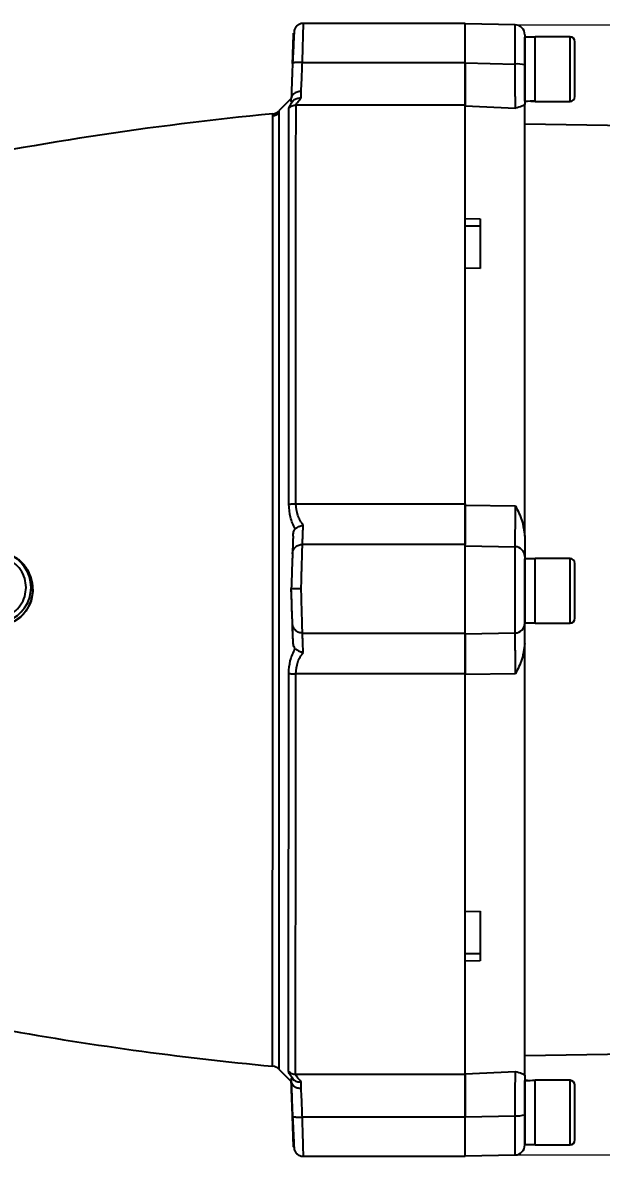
# Model space of a CAD drawing. Header units: millimetres. Extents: x 2344 to 4024, y 1094 to 2282.
# Drawn here: x 3626.2 to 3742.6, y 1912.3 to 2140.4 of the extents above; entities that cross this region are included whole.
import ezdxf

# ---------------------------------------------------------------- set-up
doc = ezdxf.new("R2010")
doc.units = ezdxf.units.MM
doc.layers.add('AM_5', color=3, linetype='Continuous', lineweight=25)
doc.styles.add('SLDTEXTSTYLE1', font='txt.shx', dxfattribs={"width": 0.7, "bigfont": 'gbcbig.shx'})
doc.dimstyles.new('SLDDIMSTYLE12$0', dxfattribs={"dimtxt": 12, "dimasz": 10, "dimexe": 0, "dimexo": 0.0625, "dimgap": 0.875, "dimtad": 1, "dimdec": 1, "dimlfac": 1.8, "dimrnd": 1e-09, "dimzin": 12, "dimdsep": 46, "dimtxsty": 'SLDTEXTSTYLE1', "dimcen": 0.09, "dimdle": 8.16, "dimclrd": 3, "dimclre": 3, "dimadec": 0, "dimazin": 3, "dimtfac": 1, "dimtdec": 1, "dimtofl": 0, "dimtmove": 0, "dimatfit": 3, "dimfxl": 0, "dimfrac": 2, "dimtolj": 1, "dimlwd": 5, "dimlwe": 5, "dimarcsym": 0})

# ---------------------------------------------------------------- blocks, each defined once
blk = doc.blocks.new('*D62')
at = {"layer": 'AM_5', "color": 3, "lineweight": 5, "transparency": 16777216}
blk.add_line((3725.33, 2140.01), (3920.75, 2140.01), dxfattribs=at)
at = {"layer": 'AM_5', "color": 3, "linetype": 'Continuous', "lineweight": 5, "transparency": 16777216}
for p, q in [((3920.75, 2130.01), (3920.75, 1922.58)), ((3725.33, 1912.58), (3920.75, 1912.58))]:
    blk.add_line(p, q, dxfattribs=at)
at = {"layer": 'AM_5', "color": 3, "transparency": 16777216}
for points in [[(3919.08, 2130.01), (3922.41, 2130.01), (3920.75, 2140.01)], [(3919.08, 1922.58), (3922.41, 1922.58), (3920.75, 1912.58)]]:
    blk.add_solid(points, dxfattribs=at)
at = {"layer": 'Defpoints', "color": 0, "transparency": 16777216}
for p in [(3725.26, 2140.01), (3725.26, 1912.58), (3920.75, 1912.58)]:
    blk.add_point(p, dxfattribs=at)
at = {"layer": 'AM_5', "color": 0, "transparency": 16777216, "insert": (3913.87, 2026.29), "char_height": 12, "attachment_point": 5, "rotation": 90, "style": 'SLDTEXTSTYLE1'}
blk.add_mtext('\\A1;230', dxfattribs=at)

msp = doc.modelspace()

# ---------------------------------------------------------------- linework, layer by layer
at = {"color": 7, "linetype": 'Continuous', "lineweight": 25}
for p, q in [((3715.229, 2140.291), (3682.687, 2140.291)), ((3725.264, 2140.006), (3715.229, 2140.181)), ((3725.264, 2132.112), (3725.264, 2140.006)), ((3729.329, 2137.526), (3727.229, 2137.526)), ((3727.229, 2124.646), (3727.229, 2137.526)), ((3736.329, 2137.586), (3729.329, 2137.586)), ((3729.329, 2124.586), (3729.329, 2137.586)), ((3729.329, 2124.761), (3729.329, 2137.503)), ((3736.329, 2124.586), (3736.329, 2137.586)), ((3680.543, 2132.286), (3680.476, 2132.244)), ((3682.474, 2132.427), (3715.229, 2132.426)), ((3715.229, 2132.362), (3725.264, 2132.112)), ((3682.229, 2125.266), (3682.229, 2126.576)), ((3680.229, 2125.165), (3677.725, 2122.66)), ((3680.229, 2124.572), (3680.229, 2125.189)), ((3729.329, 2124.586), (3736.329, 2124.586)), ((3715.229, 2123.835), (3681.183, 2123.835)), ((3715.229, 2123.711), (3725.333, 2123.194)), ((3856.755, 2117.77), (3727.229, 2120.031)), ((3715.229, 2101.04), (3718.229, 2100.929)), ((3718.229, 2099.505), (3715.229, 2099.505)), ((3718.229, 2090.934), (3715.229, 2091.045)), ((3681.148, 2043.623), (3715.228, 2043.623)), ((3715.228, 2043.319), (3725.333, 2043.2)), ((3715.228, 2035.448), (3682.472, 2035.448)), ((3715.228, 2035.117), (3725.263, 2034.968)), ((3725.263, 2017.614), (3725.263, 2034.968)), ((3729.328, 2032.526), (3727.228, 2032.526)), ((3727.228, 2019.646), (3727.228, 2032.526)), ((3736.328, 2032.586), (3729.328, 2032.586)), ((3729.328, 2019.586), (3729.328, 2032.586)), ((3729.328, 2019.646), (3729.328, 2032.526)), ((3736.328, 2019.586), (3736.328, 2032.586)), ((3627.851, 2026.738), (3627.851, 2026.772)), ((3628.228, 2026.402), (3628.228, 2026.473)), ((3680.228, 2026.531), (3680.228, 2026.503)), ((3727.228, 2019.646), (3729.328, 2019.646)), ((3729.328, 2019.586), (3736.328, 2019.586)), ((3682.472, 2017.588), (3715.228, 2017.587)), ((3715.228, 2017.465), (3725.263, 2017.614)), ((3715.228, 2009.376), (3681.134, 2009.376)), ((3725.333, 2009.382), (3715.228, 2009.263)), ((3715.228, 1961.537), (3718.228, 1961.648)), ((3715.345, 1953.077), (3718.228, 1953.077)), ((3718.228, 1951.653), (3715.228, 1951.542)), ((3727.228, 1932.55), (3856.754, 1934.811)), ((3676.48, 1930.434), (3676.48, 1930.435)), ((3677.702, 1929.862), (3680.233, 1927.328)), ((3677.706, 1929.858), (3680.228, 1927.334)), ((3677.706, 1929.858), (3677.707, 1929.857)), ((3680.228, 1927.961), (3680.228, 1927.358)), ((3681.099, 1928.82), (3715.228, 1928.82)), ((3715.228, 1928.871), (3725.332, 1929.388)), ((3680.228, 1927.338), (3680.228, 1927.358)), ((3680.228, 1927.314), (3680.228, 1927.335)), ((3680.228, 1927.334), (3680.228, 1927.333)), ((3680.228, 1927.333), (3680.228, 1927.334)), ((3680.228, 1927.308), (3680.228, 1927.314)), ((3727.228, 1927.411), (3727.228, 1927.526)), ((3727.228, 1914.646), (3727.228, 1927.411)), ((3736.328, 1927.586), (3729.328, 1927.586)), ((3729.328, 1921.086), (3729.328, 1927.586)), ((3729.328, 1914.646), (3729.328, 1927.523)), ((3736.328, 1921.086), (3736.328, 1927.586)), ((3729.328, 1914.586), (3729.328, 1921.086)), ((3736.328, 1914.586), (3736.328, 1921.086)), ((3680.472, 1920.368), (3680.539, 1920.328)), ((3715.228, 1920.194), (3682.47, 1920.194)), ((3715.228, 1920.22), (3725.263, 1920.47)), ((3725.263, 1912.576), (3725.263, 1920.47)), ((3727.228, 1914.646), (3729.328, 1914.646)), ((3729.328, 1914.586), (3736.328, 1914.586)), ((3682.684, 1912.291), (3715.228, 1912.291)), ((3715.228, 1912.401), (3725.263, 1912.576))]:
    msp.add_line(p, q, dxfattribs=at)
at = {"color": 7, "linetype": 'Continuous', "lineweight": 25, "flags": 128}
msp.add_lwpolyline([(3682.228, 1925.99), (3682.228, 1926.169), (3682.228, 1926.344), (3682.228, 1926.514), (3682.228, 1926.678), (3682.228, 1926.838), (3682.228, 1926.993), (3682.228, 1927.143), (3682.228, 1927.287)], dxfattribs=at)
at = {"color": 7, "linetype": 'Continuous', "lineweight": 25}
for centre, radius, start, end in [((3725.229, 2138.007), 2, 359.99969, 88.99969), ((3736.329, 2136.586), 1, 359.99969, 89.99969), ((3725.745, 2126.783), 5.35, 73.89589, 95.15802), ((3736.329, 2125.586), 1, 269.99969, 359.99969), ((3739.339, 1468.197), 656.897, 95.489386, 101.924805), ((3676.309, 2124.072), 2, 275.4893, 315.06662), ((3620.651, 2026.772), 7.2, 359.99987, 69.41339), ((3725.233, 2032.972), 1.995, 0.12453, 89.12989), ((3736.328, 2031.586), 1, 359.99969, 89.99969), ((3620.651, 2026.772), 7.2, 290.58661, 359.99981), ((3725.233, 2019.61), 1.995, 270.86948, 359.87485), ((3736.328, 2020.586), 1, 269.99969, 359.99969), ((3738.051, 2584.44), 656.897, 259.692209, 264.621686), ((3676.292, 1928.443), 2, 45.01628, 84.62182), ((3676.292, 1928.443), 2, 44.96902, 84.62197), ((3736.328, 1926.586), 1, 359.99969, 89.99969), ((3725.744, 1925.799), 5.35, 264.84135, 286.10349), ((3725.228, 1914.575), 2, 270.99969, 359.99969), ((3736.328, 1915.586), 1, 269.99969, 359.99969)]:
    msp.add_arc(centre, radius, start, end, dxfattribs=at)
for centre, major_axis, ratio, start_param, end_param in [((3727.229, 2131.086), (11.154, 0), 0.5773503, 4.712389, 4.9017857), ((3729.329, 2131.086), (11.154, 0), 0.5773503, 4.6181163, 4.712389), ((3680.351, 2022.788), (-3.458, 99.039), 0.0000745, 4.6429335, 4.7499054), ((3676.891, 2022.909), (-3.337, 95.576), 0.0000745, 3.1448209, 3.1516235), ((3727.228, 1921.086), (11.154, 0), 0.5773503, 1.4765235, 1.5707963), ((3729.328, 1921.086), (11.154, 0), 0.5773503, 1.5707963, 1.760193)]:
    msp.add_ellipse(centre, major_axis=major_axis, ratio=ratio, start_param=start_param, end_param=end_param, dxfattribs=at)
for points, knots in [([(3682.766, 2140.289), (3682.579, 2140.281), (3682.188, 2140.265), (3681.632, 2140.022), (3681.146, 2139.627), (3680.949, 2139.261), (3680.851, 2139.08)], [0, 0, 0, 0, 0.23334994, 0.48489099, 0.74450802, 1, 1, 1, 1]), ([(3682.474, 2132.427), (3682.49, 2133.026), (3682.521, 2134.166), (3682.572, 2136.058), (3682.613, 2137.534), (3682.642, 2138.595), (3682.658, 2139.202), (3682.679, 2139.943), (3682.693, 2140.456), (3682.688, 2140.268), (3682.687, 2140.256)], [0, 0, 0, 0, 0.1406686, 0.2673929, 0.4783479, 0.5663563, 0.6529404, 0.7381007, 0.9838874, 1, 1, 1, 1]), ([(3715.229, 2132.426), (3715.229, 2133.489), (3715.229, 2135.615), (3715.229, 2138.183), (3715.229, 2139.952), (3715.229, 2140.176), (3715.229, 2140.287)], [0, 0, 0, 0, 0.2503661, 0.5007322, 0.7510982, 1, 1, 1, 1]), ([(3680.853, 2139.086), (3680.837, 2138.96), (3680.805, 2138.71), (3680.721, 2137.139), (3680.62, 2134.941), (3680.546, 2133.168), (3680.509, 2132.288)], [0, 0, 0, 0, 0.254696, 0.5062842, 0.7546307, 1, 1, 1, 1]), ([(3680.577, 2135.129), (3680.587, 2135.398), (3680.623, 2136.442), (3680.658, 2137.439), (3680.685, 2138.212), (3680.687, 2138.284), (3680.688, 2138.326)], [0, 0, 0, 0, 0.1366129, 0.5304212, 0.7239462, 1, 1, 1, 1]), ([(3737.329, 2131.086), (3737.329, 2131.777), (3737.329, 2132.842), (3737.329, 2134.122), (3737.329, 2135.003), (3737.329, 2135.713), (3737.329, 2136.399), (3737.329, 2136.512), (3737.329, 2136.586)], [0, 0, 0, 0, 0.2394568, 0.3683607, 0.5, 0.6316393, 0.7605432, 1, 1, 1, 1]), ([(3680.475, 2132.214), (3680.501, 2132.955), (3680.538, 2134.009), (3680.568, 2134.873), (3680.577, 2135.129)], [0, 0, 0, 0, 0.7030079, 1, 1, 1, 1]), ([(3680.475, 2132.244), (3680.457, 2131.722), (3680.422, 2130.707), (3680.372, 2129.284), (3680.304, 2127.338), (3680.26, 2126.092), (3680.229, 2125.206)], [0, 0, 0, 0, 0.1983107, 0.386023, 0.5632417, 1, 1, 1, 1]), ([(3682.474, 2132.427), (3682.223, 2132.432), (3681.838, 2132.44), (3681.373, 2132.425), (3681.053, 2132.403), (3680.798, 2132.372), (3680.594, 2132.334), (3680.56, 2132.302), (3680.543, 2132.286)], [0, 0, 0, 0, 0.2702959, 0.4157421, 0.5642569, 0.7127719, 0.8582187, 1, 1, 1, 1]), ([(3682.229, 2126.576), (3682.261, 2127.325), (3682.311, 2128.522), (3682.397, 2130.576), (3682.448, 2131.789), (3682.474, 2132.427)], [0, 0, 0, 0, 0.442556, 0.7070771, 1, 1, 1, 1]), ([(3715.229, 2123.711), (3715.229, 2123.992), (3715.229, 2124.553), (3715.229, 2126.572), (3715.229, 2129.221), (3715.229, 2131.314), (3715.229, 2132.362)], [0, 0, 0, 0, 0.25004665, 0.49944856, 0.74939592, 1, 1, 1, 1]), ([(3725.333, 2123.194), (3725.333, 2123.469), (3725.332, 2123.839), (3725.327, 2124.794), (3725.322, 2125.473), (3725.317, 2126.288), (3725.307, 2127.306), (3725.294, 2128.618), (3725.281, 2130.247), (3725.27, 2131.47), (3725.264, 2132.112)], [0, 0, 0, 0, 0.2442896, 0.3290361, 0.4144898, 0.500125, 0.5979924, 0.7157703, 0.8510724, 1, 1, 1, 1]), ([(3727.229, 2131.923), (3727.229, 2131.163), (3727.229, 2129.649), (3727.229, 2127.52), (3727.229, 2125.563), (3727.229, 2124.499), (3727.229, 2123.965)], [0, 0, 0, 0, 0.2507669, 0.5000113, 0.749245, 1, 1, 1, 1]), ([(3737.329, 2125.586), (3737.329, 2125.659), (3737.329, 2125.772), (3737.329, 2126.458), (3737.329, 2127.168), (3737.329, 2128.049), (3737.329, 2129.329), (3737.329, 2130.394), (3737.329, 2131.086)], [0, 0, 0, 0, 0.2394568, 0.3683607, 0.5, 0.6316393, 0.7605432, 1, 1, 1, 1]), ([(3682.229, 2126.576), (3682.084, 2126.571), (3681.796, 2126.562), (3681.37, 2126.46), (3680.985, 2126.296), (3680.671, 2126.077), (3680.438, 2125.825), (3680.272, 2125.534), (3680.244, 2125.318), (3680.229, 2125.206)], [0, 0, 0, 0, 0.14037969, 0.27934696, 0.43421745, 0.57550646, 0.70514845, 0.84665009, 1, 1, 1, 1]), ([(3679.768, 2123.258), (3679.808, 2123.42), (3679.893, 2123.761), (3680.416, 2124.46), (3680.689, 2124.826)], [0, 0, 0, 0, 0.4772622, 1, 1, 1, 1]), ([(3680.689, 2124.826), (3680.634, 2124.778), (3680.502, 2124.662), (3680.336, 2124.55), (3680.243, 2124.52), (3680.233, 2124.557), (3680.229, 2124.572)], [0, 0, 0, 0, 0.1458908, 0.3468199, 0.7287309, 1, 1, 1, 1]), ([(3680.689, 2124.826), (3680.786, 2124.903), (3680.986, 2125.06), (3681.349, 2125.203), (3681.768, 2125.289), (3682.062, 2125.274), (3682.229, 2125.266)], [0, 0, 0, 0, 0.23953147, 0.4944886, 0.71426187, 1, 1, 1, 1]), ([(3681.183, 2123.835), (3681.236, 2123.992), (3681.343, 2124.308), (3681.932, 2124.945), (3682.229, 2125.266)], [0, 0, 0, 0, 0.4963659, 1, 1, 1, 1]), ([(3676.48, 1930.435), (3676.48, 1930.524), (3676.48, 1930.705), (3676.48, 1932.051), (3676.48, 1934.217), (3676.481, 1937.298), (3676.481, 1941.282), (3676.481, 1944.99), (3676.482, 1947.834), (3676.482, 1949.466), (3676.482, 1951.169), (3676.482, 1952.943), (3676.482, 1954.788), (3676.482, 1956.701), (3676.483, 1959.588), (3676.483, 1963.762), (3676.484, 1969.626), (3676.485, 1976.491), (3676.486, 1983.436), (3676.487, 1990.209), (3676.487, 1996.579), (3676.488, 2003.428), (3676.488, 2010.74), (3676.489, 2018.487), (3676.49, 2026.502), (3676.491, 2034.506), (3676.491, 2042.222), (3676.492, 2049.506), (3676.493, 2056.333), (3676.493, 2062.685), (3676.494, 2068.77), (3676.495, 2074.541), (3676.495, 2079.954), (3676.496, 2083.813), (3676.496, 2086.368), (3676.496, 2087.814), (3676.497, 2089.2), (3676.497, 2090.528), (3676.497, 2091.799), (3676.497, 2093.015), (3676.497, 2096.132), (3676.498, 2100.856), (3676.498, 2106.58), (3676.499, 2111.425), (3676.499, 2115.37), (3676.5, 2118.416), (3676.5, 2120.547), (3676.5, 2121.856), (3676.5, 2122.007), (3676.5, 2122.081)], [0, 0, 0, 0, 0.0296529, 0.0597596, 0.0903203, 0.121335, 0.1528036, 0.1847262, 0.1939339, 0.2031788, 0.2124607, 0.2217798, 0.231136, 0.2405293, 0.2499597, 0.2723294, 0.297237, 0.3246821, 0.3546643, 0.3760668, 0.3985975, 0.4222564, 0.4470433, 0.4729582, 0.5000012, 0.5269362, 0.5527631, 0.5774817, 0.6010919, 0.6235936, 0.6449867, 0.6676297, 0.6888821, 0.7087436, 0.7151195, 0.7213375, 0.7273978, 0.7333003, 0.739045, 0.7446319, 0.750061, 0.7827354, 0.8150007, 0.8468569, 0.878304, 0.9093419, 0.9399706, 0.97019, 1, 1, 1, 1]), ([(3677.731, 2122.215), (3677.552, 2122.064), (3677.193, 2121.762), (3676.731, 2121.676), (3676.5, 2121.633)], [0, 0, 0, 0, 0.49992892, 1, 1, 1, 1]), ([(3677.725, 2122.204), (3677.725, 2121.816), (3677.725, 2121.036), (3677.724, 2118.708), (3677.724, 2115.551), (3677.724, 2111.517), (3677.723, 2106.667), (3677.723, 2101.042), (3677.722, 2094.698), (3677.721, 2087.695), (3677.721, 2080.1), (3677.72, 2071.988), (3677.719, 2063.435), (3677.718, 2054.524), (3677.717, 2045.342), (3677.716, 2035.976), (3677.715, 2026.516), (3677.714, 2017.054), (3677.714, 2007.68), (3677.713, 1998.486), (3677.712, 1989.558), (3677.711, 1980.984), (3677.71, 1972.845), (3677.709, 1965.221), (3677.709, 1958.184), (3677.708, 1951.802), (3677.708, 1946.136), (3677.707, 1941.242), (3677.707, 1937.167), (3677.706, 1933.945), (3677.706, 1931.629), (3677.706, 1930.157), (3677.706, 1929.958), (3677.706, 1929.858)], [0, 0, 0, 0, 0.03199971, 0.06426639, 0.09653306, 0.12879974, 0.16106642, 0.19333309, 0.22559977, 0.25786645, 0.29013312, 0.3223998, 0.35466647, 0.38693315, 0.41919983, 0.4514665, 0.48373318, 0.51599986, 0.54826653, 0.58053321, 0.61279988, 0.64506656, 0.67733324, 0.70959991, 0.74186659, 0.77413327, 0.80639994, 0.83866662, 0.87093329, 0.90319997, 0.93546665, 0.96773332, 1, 1, 1, 1]), ([(3677.725, 2122.65), (3677.725, 2122.654), (3677.725, 2122.659), (3677.725, 2122.208), (3677.725, 2122.204)], [0, 0, 0, 0, 0.9916131, 1, 1, 1, 1]), ([(3679.733, 2043.521), (3679.735, 2046.257), (3679.737, 2051.632), (3679.74, 2059.346), (3679.743, 2066.578), (3679.746, 2073.298), (3679.749, 2079.501), (3679.752, 2086.059), (3679.755, 2092.717), (3679.758, 2099.186), (3679.761, 2104.626), (3679.763, 2109.125), (3679.765, 2112.785), (3679.766, 2115.709), (3679.767, 2118.002), (3679.768, 2119.92), (3679.769, 2121.421), (3679.769, 2122.533), (3679.768, 2123.04), (3679.768, 2123.258)], [0, 0, 0, 0, 0.069544, 0.1366662, 0.2013664, 0.2636441, 0.3234991, 0.380931, 0.462516, 0.5386511, 0.6093347, 0.6745656, 0.7343428, 0.7886652, 0.8375319, 0.880942, 0.9303299, 0.9700165, 1, 1, 1, 1]), ([(3679.768, 2123.258), (3679.866, 2123.344), (3680.062, 2123.517), (3680.415, 2123.697), (3680.793, 2123.814), (3681.054, 2123.829), (3681.183, 2123.836)], [0, 0, 0, 0, 0.249112, 0.5020683, 0.7539601, 1, 1, 1, 1]), ([(3681.148, 2043.623), (3681.15, 2046.58), (3681.152, 2052.428), (3681.156, 2060.853), (3681.159, 2068.833), (3681.162, 2077.111), (3681.166, 2085.475), (3681.169, 2093.648), (3681.172, 2100.813), (3681.175, 2106.973), (3681.177, 2112.146), (3681.179, 2116.376), (3681.181, 2119.694), (3681.182, 2122.227), (3681.182, 2123.307), (3681.183, 2123.835)], [0, 0, 0, 0, 0.07474512, 0.1478589, 0.21934128, 0.28919219, 0.37976848, 0.46744598, 0.55222439, 0.63410347, 0.71308294, 0.78916257, 0.86234211, 0.93262132, 1, 1, 1, 1]), ([(3715.229, 2111.179), (3715.229, 2111.266), (3715.229, 2112.983), (3715.229, 2115.698), (3715.229, 2119.208), (3715.229, 2121.944), (3715.229, 2123.122), (3715.229, 2123.711)], [0, 0, 0, 0, 0.0131672, 0.2598754, 0.5065836, 0.7532918, 1, 1, 1, 1]), ([(3727.229, 2123.965), (3727.083, 2123.845), (3726.791, 2123.603), (3725.821, 2123.331), (3725.333, 2123.194)], [0, 0, 0, 0, 0.4975573, 1, 1, 1, 1]), ([(3715.229, 2101.04), (3715.229, 2102.986), (3715.229, 2105.028), (3715.229, 2106.728), (3715.229, 2106.809)], [0, 0, 0, 0, 0.9524087, 1, 1, 1, 1]), ([(3715.229, 2091.045), (3715.229, 2092.278), (3715.229, 2095.263), (3715.229, 2097.936), (3715.229, 2099.505)], [0, 0, 0, 0, 0.4130428, 1, 1, 1, 1]), ([(3679.733, 2043.521), (3679.83, 2043.536), (3680.026, 2043.567), (3680.378, 2043.599), (3680.757, 2043.62), (3681.019, 2043.622), (3681.148, 2043.623)], [0, 0, 0, 0, 0.2475722, 0.5, 0.7524278, 1, 1, 1, 1]), ([(3681.039, 2038.559), (3680.66, 2039.319), (3679.923, 2040.794), (3679.796, 2042.63), (3679.733, 2043.521)], [0, 0, 0, 0, 0.5146876, 1, 1, 1, 1]), ([(3682.634, 2039.304), (3682.217, 2039.926), (3681.391, 2041.158), (3681.229, 2042.807), (3681.148, 2043.623)], [0, 0, 0, 0, 0.5050283, 1, 1, 1, 1]), ([(3715.228, 2035.117), (3715.228, 2035.343), (3715.228, 2035.795), (3715.228, 2037.674), (3715.228, 2040.219), (3715.228, 2042.285), (3715.228, 2043.319)], [0, 0, 0, 0, 0.2500652, 0.4994456, 0.7493864, 1, 1, 1, 1]), ([(3725.263, 2034.968), (3725.269, 2035.064), (3725.28, 2035.248), (3725.292, 2035.85), (3725.303, 2036.466), (3725.31, 2037.008), (3725.322, 2038.103), (3725.331, 2040.061), (3725.332, 2042.168), (3725.333, 2043.2)], [0, 0, 0, 0, 0.1490589, 0.284486, 0.365253, 0.4374072, 0.5004523, 0.7554674, 1, 1, 1, 1]), ([(3725.333, 2043.2), (3725.82, 2042.228), (3726.79, 2040.295), (3727.083, 2038.148), (3727.228, 2037.08)], [0, 0, 0, 0, 0.5024427, 1, 1, 1, 1]), ([(3680.598, 2037.1), (3680.619, 2037.37), (3680.65, 2037.774), (3680.814, 2038.251), (3680.945, 2038.465), (3681.024, 2038.544), (3681.039, 2038.559)], [0, 0, 0, 0, 0.5019977, 0.7519527, 0.9535485, 1, 1, 1, 1]), ([(3681.039, 2038.559), (3681.137, 2038.643), (3681.339, 2038.815), (3681.73, 2039.03), (3682.17, 2039.204), (3682.479, 2039.27), (3682.634, 2039.304)], [0, 0, 0, 0, 0.2386671, 0.4926942, 0.7442037, 1, 1, 1, 1]), ([(3682.472, 2035.448), (3682.477, 2035.558), (3682.487, 2035.783), (3682.521, 2036.584), (3682.568, 2037.727), (3682.612, 2038.772), (3682.634, 2039.304)], [0, 0, 0, 0, 0.2356127, 0.4808109, 0.7356041, 1, 1, 1, 1]), ([(3680.598, 2037.1), (3680.583, 2036.648), (3680.551, 2035.742), (3680.514, 2034.696), (3680.486, 2033.891), (3680.478, 2033.652), (3680.473, 2033.533)], [0, 0, 0, 0, 0.2423696, 0.4853152, 0.7431963, 1, 1, 1, 1]), ([(3680.473, 2033.533), (3680.509, 2033.777), (3680.582, 2034.284), (3681.05, 2034.928), (3681.714, 2035.368), (3682.226, 2035.423), (3682.472, 2035.449)], [0, 0, 0, 0, 0.2409388, 0.5005407, 0.7598409, 1, 1, 1, 1]), ([(3682.229, 2026.535), (3682.25, 2027.281), (3682.284, 2028.535), (3682.34, 2030.587), (3682.398, 2032.738), (3682.452, 2034.729), (3682.466, 2035.214), (3682.472, 2035.448)], [0, 0, 0, 0, 0.1721657, 0.2895759, 0.5005369, 0.7581236, 1, 1, 1, 1]), ([(3715.228, 2022.041), (3715.228, 2022.466), (3715.228, 2023.794), (3715.228, 2026.555), (3715.228, 2029.786), (3715.228, 2032.605), (3715.228, 2034.71), (3715.228, 2035.202), (3715.228, 2035.448)], [0, 0, 0, 0, 0.0861586, 0.2689269, 0.4516951, 0.6344634, 0.8172317, 1, 1, 1, 1]), ([(3727.228, 2037.08), (3727.228, 2036.528), (3727.228, 2035.426), (3727.228, 2034.207), (3727.228, 2033.32), (3727.228, 2033.091), (3727.228, 2032.977)], [0, 0, 0, 0, 0.250755, 0.4999887, 0.7492331, 1, 1, 1, 1]), ([(3680.473, 2033.533), (3680.466, 2033.34), (3680.453, 2032.953), (3680.395, 2031.294), (3680.317, 2029.083), (3680.258, 2027.381), (3680.228, 2026.531)], [0, 0, 0, 0, 0.2501088, 0.5000493, 0.7500207, 1, 1, 1, 1]), ([(3626.851, 2026.774), (3626.798, 2027.386), (3626.691, 2028.638), (3625.821, 2030.355), (3624.52, 2031.773), (3623.385, 2032.314), (3622.831, 2032.578)], [0, 0, 0, 0, 0.24417795, 0.5, 0.75582205, 1, 1, 1, 1]), ([(3737.328, 2020.586), (3737.328, 2020.659), (3737.328, 2020.772), (3737.328, 2021.458), (3737.328, 2022.168), (3737.328, 2023.049), (3737.328, 2024.329), (3737.328, 2026.086), (3737.328, 2027.842), (3737.328, 2029.122), (3737.328, 2030.003), (3737.328, 2030.713), (3737.328, 2031.399), (3737.328, 2031.512), (3737.328, 2031.586)], [0, 0, 0, 0, 0.1197284, 0.1841803, 0.25, 0.3158197, 0.3802716, 0.5, 0.6197284, 0.6841803, 0.75, 0.8158197, 0.8802716, 1, 1, 1, 1]), ([(3622.831, 2020.97), (3623.385, 2021.234), (3624.52, 2021.776), (3625.821, 2023.194), (3626.691, 2024.91), (3626.798, 2026.163), (3626.851, 2026.774)], [0, 0, 0, 0, 0.244178, 0.5, 0.755822, 1, 1, 1, 1]), ([(3628.228, 2026.402), (3628.193, 2025.845), (3628.126, 2024.811), (3627.56, 2023.146), (3626.574, 2021.56), (3625.076, 2020.159), (3623.881, 2019.619), (3623.293, 2019.354)], [0, 0, 0, 0, 0.1824675, 0.3387374, 0.5719456, 0.7894595, 1, 1, 1, 1]), ([(3680.228, 2026.531), (3680.248, 2026.531), (3680.281, 2026.532), (3680.499, 2026.533), (3680.767, 2026.534), (3681.112, 2026.534), (3681.593, 2026.533), (3681.979, 2026.534), (3682.229, 2026.535)], [0, 0, 0, 0, 0.2060336, 0.3367467, 0.4847907, 0.6326865, 0.7619928, 1, 1, 1, 1]), ([(3680.473, 2019.502), (3680.466, 2019.701), (3680.453, 2020.098), (3680.394, 2021.771), (3680.317, 2023.986), (3680.258, 2025.682), (3680.228, 2026.531)], [0, 0, 0, 0, 0.2517027, 0.5016332, 0.7507978, 1, 1, 1, 1]), ([(3682.472, 2017.588), (3682.465, 2017.828), (3682.452, 2018.325), (3682.398, 2020.335), (3682.34, 2022.493), (3682.283, 2024.541), (3682.25, 2025.791), (3682.229, 2026.535)], [0, 0, 0, 0, 0.2427621, 0.5013465, 0.7114494, 0.8284362, 1, 1, 1, 1]), ([(3682.472, 2017.587), (3682.226, 2017.614), (3681.714, 2017.668), (3681.05, 2018.108), (3680.582, 2018.752), (3680.509, 2019.258), (3680.473, 2019.502)], [0, 0, 0, 0, 0.2401596, 0.4994595, 0.7590609, 1, 1, 1, 1]), ([(3680.598, 2015.915), (3680.582, 2016.377), (3680.55, 2017.302), (3680.513, 2018.35), (3680.486, 2019.144), (3680.477, 2019.382), (3680.473, 2019.502)], [0, 0, 0, 0, 0.2474466, 0.4951672, 0.7474842, 1, 1, 1, 1]), ([(3727.228, 2015.501), (3727.228, 2016.054), (3727.228, 2017.156), (3727.228, 2018.375), (3727.228, 2019.262), (3727.228, 2019.49), (3727.228, 2019.605)], [0, 0, 0, 0, 0.250755, 0.4999887, 0.7492331, 1, 1, 1, 1]), ([(3682.634, 2013.716), (3682.611, 2014.248), (3682.568, 2015.294), (3682.521, 2016.439), (3682.486, 2017.246), (3682.477, 2017.475), (3682.472, 2017.588)], [0, 0, 0, 0, 0.26432, 0.5190878, 0.7643113, 1, 1, 1, 1]), ([(3715.228, 2009.263), (3715.228, 2010.295), (3715.228, 2012.357), (3715.228, 2014.901), (3715.228, 2016.783), (3715.228, 2017.238), (3715.228, 2017.465)], [0, 0, 0, 0, 0.2500466, 0.4994486, 0.7493959, 1, 1, 1, 1]), ([(3725.333, 2009.382), (3725.332, 2010.416), (3725.331, 2011.809), (3725.326, 2013.343), (3725.322, 2014.224), (3725.316, 2015.063), (3725.306, 2015.889), (3725.294, 2016.671), (3725.28, 2017.333), (3725.269, 2017.518), (3725.263, 2017.614)], [0, 0, 0, 0, 0.2442896, 0.329036, 0.4144898, 0.500125, 0.5979924, 0.7157703, 0.8510724, 1, 1, 1, 1]), ([(3681.037, 2014.462), (3680.974, 2014.538), (3680.825, 2014.718), (3680.654, 2015.227), (3680.62, 2015.647), (3680.598, 2015.915)], [0, 0, 0, 0, 0.2096697, 0.4969081, 1, 1, 1, 1]), ([(3727.228, 2015.501), (3727.083, 2014.433), (3726.79, 2012.287), (3725.82, 2010.354), (3725.333, 2009.382)], [0, 0, 0, 0, 0.4975573, 1, 1, 1, 1]), ([(3679.719, 2009.477), (3679.778, 2010.346), (3679.905, 2012.191), (3680.645, 2013.676), (3681.037, 2014.462)], [0, 0, 0, 0, 0.4710631, 1, 1, 1, 1]), ([(3681.037, 2014.462), (3681.125, 2014.385), (3681.309, 2014.226), (3681.647, 2014.034), (3682.087, 2013.839), (3682.423, 2013.763), (3682.634, 2013.716)], [0, 0, 0, 0, 0.2180112, 0.4512605, 0.6551007, 1, 1, 1, 1]), ([(3681.134, 2009.376), (3681.216, 2010.196), (3681.381, 2011.853), (3682.213, 2013.091), (3682.634, 2013.716)], [0, 0, 0, 0, 0.4949431, 1, 1, 1, 1]), ([(3679.684, 1929.398), (3679.685, 1929.939), (3679.685, 1931.043), (3679.686, 1933.617), (3679.688, 1936.974), (3679.69, 1941.239), (3679.692, 1946.438), (3679.694, 1952.612), (3679.698, 1959.776), (3679.701, 1967.928), (3679.705, 1976.255), (3679.708, 1984.484), (3679.711, 1992.404), (3679.715, 2000.757), (3679.718, 2006.55), (3679.719, 2009.477)], [0, 0, 0, 0, 0.0678553, 0.1385233, 0.2120041, 0.2882979, 0.3674046, 0.4493245, 0.5340576, 0.6216041, 0.7119641, 0.781597, 0.8528139, 0.9256148, 1, 1, 1, 1]), ([(3679.719, 2009.477), (3679.817, 2009.462), (3680.013, 2009.432), (3680.367, 2009.4), (3680.745, 2009.38), (3681.005, 2009.377), (3681.134, 2009.376)], [0, 0, 0, 0, 0.2497399, 0.5029105, 0.7545831, 1, 1, 1, 1]), ([(3681.099, 1928.82), (3681.1, 1929.36), (3681.1, 1930.463), (3681.101, 1933.029), (3681.103, 1936.381), (3681.105, 1940.645), (3681.107, 1945.851), (3681.11, 1952.043), (3681.113, 1959.239), (3681.116, 1967.441), (3681.12, 1975.829), (3681.123, 1984.127), (3681.126, 1992.122), (3681.13, 2000.562), (3681.132, 2006.416), (3681.134, 2009.376)], [0, 0, 0, 0, 0.06735202, 0.13760942, 0.210772, 0.28683951, 0.36581171, 0.44768837, 0.53246921, 0.62015397, 0.71074238, 0.78060555, 0.85210293, 0.92523443, 1, 1, 1, 1]), ([(3715.228, 1953.077), (3715.228, 1954.646), (3715.228, 1957.319), (3715.228, 1960.304), (3715.228, 1961.537)], [0, 0, 0, 0, 0.5869572, 1, 1, 1, 1]), ([(3680.679, 1927.716), (3680.384, 1928.108), (3679.82, 1928.859), (3679.728, 1929.224), (3679.684, 1929.398)], [0, 0, 0, 0, 0.5227417, 1, 1, 1, 1]), ([(3679.684, 1929.398), (3679.781, 1929.312), (3679.977, 1929.14), (3680.329, 1928.96), (3680.708, 1928.842), (3680.97, 1928.827), (3681.099, 1928.82)], [0, 0, 0, 0, 0.24757148, 0.49999997, 0.75242847, 1, 1, 1, 1]), ([(3680.228, 1927.961), (3680.241, 1927.987), (3680.26, 1928.023), (3680.423, 1927.926), (3680.55, 1927.83), (3680.646, 1927.745), (3680.679, 1927.716)], [0, 0, 0, 0, 0.5401867, 0.7445987, 0.9130344, 1, 1, 1, 1]), ([(3682.228, 1927.287), (3681.908, 1927.63), (3681.274, 1928.312), (3681.157, 1928.652), (3681.099, 1928.82)], [0, 0, 0, 0, 0.5038209, 1, 1, 1, 1]), ([(3715.228, 1920.22), (3715.228, 1921.266), (3715.228, 1923.354), (3715.228, 1926.003), (3715.228, 1928.024), (3715.228, 1928.589), (3715.228, 1928.871)], [0, 0, 0, 0, 0.2500652, 0.4994456, 0.7493864, 1, 1, 1, 1]), ([(3725.263, 1920.47), (3725.268, 1921.111), (3725.28, 1922.335), (3725.292, 1923.814), (3725.302, 1924.903), (3725.31, 1925.669), (3725.321, 1926.957), (3725.33, 1928.536), (3725.332, 1929.108), (3725.332, 1929.388)], [0, 0, 0, 0, 0.1490589, 0.284486, 0.365253, 0.4374072, 0.5004523, 0.7554674, 1, 1, 1, 1]), ([(3725.332, 1929.388), (3725.82, 1929.251), (3726.79, 1928.978), (3727.082, 1928.737), (3727.228, 1928.617)], [0, 0, 0, 0, 0.5024427, 1, 1, 1, 1]), ([(3727.228, 1928.617), (3727.228, 1928.083), (3727.228, 1927.019), (3727.228, 1925.062), (3727.228, 1922.933), (3727.228, 1921.418), (3727.228, 1920.659)], [0, 0, 0, 0, 0.250755, 0.4999887, 0.7492331, 1, 1, 1, 1]), ([(3680.228, 1927.358), (3680.228, 1927.358), (3680.228, 1927.357), (3680.228, 1927.349), (3680.228, 1927.344), (3680.228, 1927.341)], [0, 0, 0, 0, 0.54335301, 0.77773033, 1, 1, 1, 1]), ([(3680.228, 1927.341), (3680.261, 1927.17), (3680.327, 1926.821), (3680.769, 1926.371), (3681.313, 1926.114), (3681.822, 1926.003), (3682.092, 1925.994), (3682.228, 1925.99)], [0, 0, 0, 0, 0.2379715, 0.4837417, 0.7373053, 0.8676645, 1, 1, 1, 1]), ([(3680.228, 1927.341), (3680.238, 1927.064), (3680.257, 1926.51), (3680.289, 1925.59), (3680.333, 1924.34), (3680.393, 1922.617), (3680.444, 1921.147), (3680.472, 1920.368)], [0, 0, 0, 0, 0.144554, 0.2884649, 0.4330404, 0.6996445, 1, 1, 1, 1]), ([(3680.472, 1920.338), (3680.453, 1920.857), (3680.418, 1921.865), (3680.369, 1923.277), (3680.302, 1925.199), (3680.259, 1926.432), (3680.228, 1927.308)], [0, 0, 0, 0, 0.1994959, 0.3879677, 0.5656023, 1, 1, 1, 1]), ([(3680.679, 1927.716), (3680.777, 1927.64), (3680.977, 1927.484), (3681.34, 1927.344), (3681.76, 1927.26), (3682.057, 1927.277), (3682.228, 1927.287)], [0, 0, 0, 0, 0.2404123, 0.494136, 0.7097519, 1, 1, 1, 1]), ([(3682.47, 1920.194), (3682.444, 1920.823), (3682.394, 1922.021), (3682.31, 1924.052), (3682.259, 1925.244), (3682.228, 1925.99)], [0, 0, 0, 0, 0.2929993, 0.5575399, 1, 1, 1, 1]), ([(3737.328, 1921.086), (3737.328, 1921.777), (3737.328, 1922.842), (3737.328, 1924.122), (3737.328, 1925.003), (3737.328, 1925.713), (3737.328, 1926.399), (3737.328, 1926.512), (3737.328, 1926.586)], [0, 0, 0, 0, 0.2394568, 0.3683607, 0.5, 0.6316393, 0.7605432, 1, 1, 1, 1]), ([(3737.328, 1915.586), (3737.328, 1915.659), (3737.328, 1915.772), (3737.328, 1916.458), (3737.328, 1917.168), (3737.328, 1918.049), (3737.328, 1919.329), (3737.328, 1920.394), (3737.328, 1921.086)], [0, 0, 0, 0, 0.2394568, 0.3683607, 0.5, 0.6316393, 0.7605432, 1, 1, 1, 1]), ([(3680.472, 1920.368), (3680.497, 1919.627), (3680.534, 1918.573), (3680.564, 1917.71), (3680.573, 1917.454)], [0, 0, 0, 0, 0.7030079, 1, 1, 1, 1]), ([(3680.684, 1914.257), (3680.685, 1914.244), (3680.689, 1914.11), (3680.67, 1914.67), (3680.622, 1916.023), (3680.552, 1918.033), (3680.5, 1919.525), (3680.472, 1920.338)], [0, 0, 0, 0, 0.0250103, 0.2767599, 0.5516114, 0.7552959, 1, 1, 1, 1]), ([(3680.505, 1920.326), (3680.543, 1919.411), (3680.586, 1918.345), (3680.624, 1917.522), (3680.629, 1917.406)], [0, 0, 0, 0, 0.8585954, 1, 1, 1, 1]), ([(3680.539, 1920.328), (3680.556, 1920.312), (3680.59, 1920.281), (3680.794, 1920.245), (3681.049, 1920.215), (3681.369, 1920.195), (3681.834, 1920.18), (3682.219, 1920.189), (3682.47, 1920.194)], [0, 0, 0, 0, 0.1418227, 0.2872629, 0.4357711, 0.5842791, 0.7297183, 1, 1, 1, 1]), ([(3682.684, 1912.291), (3682.681, 1912.402), (3682.675, 1912.628), (3682.63, 1914.32), (3682.573, 1916.378), (3682.52, 1918.364), (3682.487, 1919.563), (3682.47, 1920.194)], [0, 0, 0, 0, 0.2425723, 0.4965909, 0.7186726, 0.852027, 1, 1, 1, 1]), ([(3680.573, 1917.454), (3680.583, 1917.185), (3680.619, 1916.14), (3680.654, 1915.144), (3680.681, 1914.37), (3680.683, 1914.299), (3680.684, 1914.257)], [0, 0, 0, 0, 0.1366127, 0.5304205, 0.7239453, 1, 1, 1, 1]), ([(3680.629, 1917.406), (3680.658, 1916.766), (3680.721, 1915.353), (3680.798, 1913.9), (3680.829, 1913.639), (3680.844, 1913.508)], [0, 0, 0, 0, 0.291344, 0.6435661, 1, 1, 1, 1]), ([(3680.847, 1913.502), (3680.945, 1913.321), (3681.142, 1912.955), (3681.628, 1912.56), (3682.184, 1912.318), (3682.575, 1912.301), (3682.762, 1912.293)], [0, 0, 0, 0, 0.255492, 0.515109, 0.7666501, 1, 1, 1, 1])]:
    msp.add_open_spline(points, degree=3, knots=knots, dxfattribs=at)
for points in [[(3715.229, 2132.362), (3715.229, 2133.416), (3715.229, 2135.523), (3715.229, 2138.077), (3715.229, 2139.841), (3715.229, 2140.068), (3715.229, 2140.181)], [(3727.229, 2138.007), (3727.229, 2137.918), (3727.229, 2137.74), (3727.229, 2136.36), (3727.229, 2134.368), (3727.229, 2132.738), (3727.229, 2131.923)], [(3715.229, 2132.426), (3715.229, 2131.386), (3715.229, 2129.305), (3715.229, 2126.675), (3715.229, 2124.669), (3715.229, 2124.113), (3715.229, 2123.835)], [(3715.228, 2043.623), (3715.228, 2046.917), (3715.228, 2053.506), (3715.228, 2063.058), (3715.229, 2072.241), (3715.229, 2080.944), (3715.229, 2089.081), (3715.229, 2096.566), (3715.229, 2103.321), (3715.229, 2109.276), (3715.229, 2114.374), (3715.229, 2118.539), (3715.229, 2121.818), (3715.229, 2123.163), (3715.229, 2123.835)], [(3727.228, 2037.08), (3727.228, 2040.732), (3727.228, 2048.035), (3727.228, 2058.678), (3727.229, 2068.921), (3727.229, 2078.622), (3727.229, 2087.661), (3727.229, 2095.924), (3727.229, 2103.305), (3727.229, 2109.71), (3727.229, 2115.065), (3727.229, 2119.273), (3727.229, 2122.392), (3727.229, 2123.441), (3727.229, 2123.965)], [(3718.229, 2100.929), (3718.229, 2099.352), (3718.229, 2096.2), (3718.229, 2092.689), (3718.229, 2090.934)], [(3715.228, 2043.319), (3715.228, 2046.233), (3715.228, 2052.06), (3715.228, 2060.555), (3715.229, 2068.784), (3715.229, 2076.655), (3715.229, 2084.155), (3715.229, 2088.749), (3715.229, 2091.045)], [(3715.228, 2043.623), (3715.228, 2042.595), (3715.228, 2040.539), (3715.228, 2038.006), (3715.228, 2036.128), (3715.228, 2035.675), (3715.228, 2035.448)], [(3623.293, 2019.425), (3623.987, 2019.75), (3625.376, 2020.4), (3626.965, 2022.112), (3627.994, 2024.181), (3628.345, 2026.473), (3627.994, 2028.766), (3626.965, 2030.835), (3625.376, 2032.546), (3623.988, 2033.196), (3623.293, 2033.521)], [(3715.228, 2026.291), (3715.228, 2027.361), (3715.228, 2029.502), (3715.228, 2032.364), (3715.228, 2033.564), (3715.228, 2034.163)], [(3727.228, 2032.977), (3727.228, 2032.81), (3727.228, 2032.477), (3727.228, 2030.903), (3727.228, 2028.772), (3727.228, 2026.291), (3727.228, 2023.81), (3727.228, 2021.679), (3727.228, 2020.105), (3727.228, 2019.772), (3727.228, 2019.605)], [(3715.228, 2017.465), (3715.228, 2017.707), (3715.228, 2018.192), (3715.228, 2020.279), (3715.228, 2023.065), (3715.228, 2025.216), (3715.228, 2026.291)], [(3715.228, 2017.587), (3715.228, 2017.356), (3715.228, 2016.894), (3715.228, 2015.005), (3715.228, 2012.463), (3715.228, 2010.405), (3715.228, 2009.376)], [(3727.228, 1928.617), (3727.228, 1929.141), (3727.228, 1930.189), (3727.228, 1933.309), (3727.228, 1937.517), (3727.228, 1942.872), (3727.228, 1949.277), (3727.228, 1956.658), (3727.228, 1964.92), (3727.228, 1973.96), (3727.228, 1983.66), (3727.228, 1993.903), (3727.228, 2004.547), (3727.228, 2011.85), (3727.228, 2015.501)], [(3715.228, 1928.82), (3715.228, 1929.506), (3715.228, 1930.879), (3715.228, 1934.2), (3715.228, 1938.404), (3715.228, 1943.539), (3715.228, 1949.529), (3715.228, 1956.316), (3715.228, 1963.83), (3715.228, 1971.992), (3715.228, 1980.717), (3715.228, 1989.918), (3715.228, 1999.484), (3715.228, 2006.079), (3715.228, 2009.376)], [(3715.228, 1961.537), (3715.228, 1963.833), (3715.228, 1968.427), (3715.228, 1975.927), (3715.228, 1983.798), (3715.228, 1992.027), (3715.228, 2000.522), (3715.228, 2006.349), (3715.228, 2009.263)], [(3718.228, 1961.648), (3718.228, 1959.893), (3718.228, 1956.382), (3718.228, 1953.23), (3718.228, 1951.653)], [(3715.228, 1928.871), (3715.228, 1929.459), (3715.228, 1930.635), (3715.228, 1933.388), (3715.228, 1936.835), (3715.228, 1941.035), (3715.228, 1945.88), (3715.228, 1949.655), (3715.228, 1951.542)], [(3715.228, 1928.82), (3715.228, 1928.538), (3715.228, 1927.973), (3715.228, 1925.957), (3715.228, 1923.318), (3715.228, 1921.235), (3715.228, 1920.194)], [(3715.228, 1912.401), (3715.228, 1912.514), (3715.228, 1912.741), (3715.228, 1914.505), (3715.228, 1917.059), (3715.228, 1919.167), (3715.228, 1920.22)], [(3715.228, 1912.291), (3715.228, 1912.408), (3715.228, 1912.641), (3715.228, 1914.424), (3715.228, 1917.002), (3715.228, 1919.13), (3715.228, 1920.194)], [(3727.228, 1920.659), (3727.228, 1919.844), (3727.228, 1918.213), (3727.228, 1916.222), (3727.228, 1914.842), (3727.228, 1914.664), (3727.228, 1914.575)]]:
    msp.add_open_spline(points, degree=3, dxfattribs=at)

# ---------------------------------------------------------------- dimensions: what is measured, and where the dimension line sits
at = {"layer": 'AM_5'}
dim = msp.add_linear_dim(base=(3920.745, 1912.576), p1=(3725.264, 2140.006), p2=(3725.263, 1912.576), angle=90, text='230', dimstyle='SLDDIMSTYLE12$0', override={"dimlfac": 1, "dimpost": ''}, dxfattribs=at)
dim.commit()
dim.dimension.update_dxf_attribs({"geometry": '*D62', "text_midpoint": (3913.87, 2026.291)})

doc.saveas('drawing.dxf')
